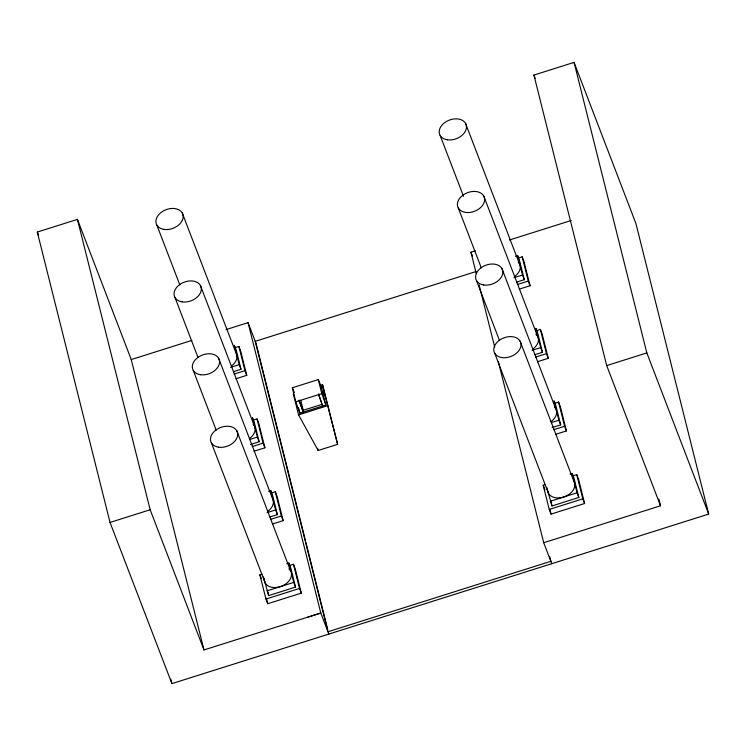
<?xml version="1.0" encoding="UTF-8"?>
<svg xmlns="http://www.w3.org/2000/svg" width="746" height="746" viewBox="0 0 746 746"><rect width="100%" height="100%" fill="white"/><g stroke="black" fill="none" stroke-linecap="round" stroke-linejoin="round"><path stroke-width="1.12" d="M551.76 563.696L543.713 542.715L660.518 505.788L606.703 365.596L533.922 75.076L574.056 62.384L635.928 223.558L708.7 514.078L551.76 563.696L171.906 683.616L110.035 522.442L37.3 232.071L77.435 219.38L131.249 359.572L203.984 649.943L320.789 613.025L328.837 633.997M131.249 359.572L191.853 340.418M226.01 329.62L248.054 322.654L256.102 343.626L305.347 540.225M476.312 273.661L470.931 252.195L475.342 250.796M509.499 239.998L571.212 220.49M515.505 256.344L517.659 255.664L519.449 260.335L524.298 279.694L516.782 282.072M234.57 347.841L238.906 346.47L240.697 351.142L246.758 375.341L235.932 378.763M475.892 271.581L255.225 341.342L327.979 631.759L550.865 561.3M517.864 258.228L522.2 256.857L523.99 261.529L530.052 285.727L519.225 289.15M230.617 367.349L239.205 364.635L234.356 345.277L236.156 349.949L241.005 369.307L233.479 371.685M513.91 277.745L522.508 275.022L517.659 255.664M517.435 284.478L528.261 281.055L522.2 256.857M234.132 374.091L244.968 370.669L238.906 346.47M321.162 386.279L325.853 404.994L299.892 413.2L295.836 401.824L292.32 387.789L318.281 379.583L321.964 388.358M320.332 385.281L322.496 384.6L337.63 444.336L318.16 450.491L298.559 414.879L293.29 393.832L294.325 395.912M295.836 401.824L321.796 393.618L318.281 379.583M252.726 420.296L257.053 418.926L258.843 423.607L264.905 447.796L254.078 451.227M536.057 330.823L540.384 329.452L542.174 334.124L548.235 358.322L537.409 361.745M299.081 400.798L303.137 412.174L302.773 410.449L322.244 404.295L322.608 406.02L318.551 394.643M298.559 414.879L327.764 405.647L322.496 384.6M249.835 439.469L257.361 437.1L252.512 417.741L254.302 422.413L259.151 441.772L250.563 444.485M532.094 350.331L540.691 347.617L535.842 328.259L537.633 332.93L542.482 352.289L534.966 354.667M252.288 446.546L263.114 443.124L257.053 418.926M535.619 357.073L546.445 353.651L540.384 329.452M110.035 522.442L150.17 509.751L77.435 219.38M606.703 365.596L646.829 352.914L574.056 62.384M268.607 491.25L270.751 490.57L272.551 495.251L277.4 514.609L269.875 516.978M554.241 403.409L558.567 402.047L560.358 406.719L566.428 430.918L555.593 434.34M270.966 493.134L275.302 491.763L277.092 496.435L283.154 520.633L272.327 524.056M551.35 422.59L558.875 420.212L554.026 400.854L555.817 405.526L560.666 424.884L552.077 427.598M267.012 512.651L275.6 509.928L270.751 490.57M553.802 429.668L564.629 426.246L558.567 402.047M270.528 519.384L281.363 515.962L275.302 491.763M286.762 563.734L288.907 563.053L290.707 567.725L295.556 587.083L268.7 595.578L263.403 576.919M570.056 474.12L572.21 473.449L574 478.121L578.849 497.479L551.993 505.965L546.697 487.315M289.122 565.617L293.458 564.246L295.248 568.918L301.309 593.117L267.739 603.728L265.949 599.057L259.888 574.858L262.051 574.178M572.424 476.004L576.751 474.633L578.551 479.305L584.612 503.503L551.042 514.115L549.242 509.443L543.181 485.245L545.354 484.564M266.909 590.907L293.756 582.412L288.907 563.053M550.203 501.293L577.059 492.798L572.21 473.449M265.949 599.057L299.519 588.445L293.458 564.246M549.242 509.443L582.812 498.832L576.751 474.633M307.371 617.315L320.799 613.072L248.054 322.654M292.32 387.789L294.381 392.573M646.829 352.914L708.7 514.078M533.922 75.076L535.171 78.339M528.261 281.055L530.052 285.727M465.532 123.342L519.347 263.534M522.508 275.022L524.298 279.694M546.445 353.651L548.235 358.322M483.716 195.937L537.53 336.129M540.691 347.617L542.482 352.289M564.629 426.246L566.428 430.918M501.899 268.523L555.714 408.715A14.109 9.94 -21 0 0 554.651 407.307M558.875 420.212L560.666 424.884M582.812 498.832L584.612 503.503M520.083 341.118L573.898 481.31A14.109 9.94 -21 0 1 564.508 496.743A14.109 9.94 -21 0 1 547.648 490.98M440.14 135.455L463.508 196.31M577.059 492.798L578.849 497.479M458.333 208.05L481.273 267.823M470.931 252.195L472.526 256.344M476.517 280.645L499.456 340.409M494.701 353.231L548.515 493.423M543.181 485.245L544.981 489.917M244.968 370.669L246.758 375.341M182.238 212.955L236.053 353.147A14.109 9.94 -21 0 1 231.474 365.997M239.205 364.635L241.005 369.307M263.114 443.124L264.905 447.796M200.385 285.41L254.2 425.602A14.109 9.94 -21 0 0 253.136 424.194M257.361 437.1L259.151 441.772M281.363 515.962L283.154 520.633M218.634 358.248L272.449 498.44A14.109 9.94 -21 0 1 267.87 511.299M275.6 509.928L277.4 514.609M299.519 588.445L301.309 593.117M236.79 430.731L290.604 570.923A14.109 9.94 -21 0 0 288.87 568.89M156.846 225.068L179.795 284.841M293.756 582.412L295.556 587.083M175.002 297.523L197.942 357.297M193.242 370.361L216.191 430.134M211.398 442.844L265.212 583.036M259.888 574.858L261.324 578.598M150.17 509.751L203.984 649.943M37.3 232.071L38.55 235.316M321.796 393.618L325.853 404.994M318.561 393.953L321.88 403.26M299.09 400.108L302.773 410.449M327.764 405.647L337.63 444.336M658.811 499.009L660.518 505.788M550.651 500.585L551.993 505.965M549.933 509.723L551.042 514.115M549.727 556.786L550.884 561.402M479.146 284.963L494.71 347.114M498.393 361.801L543.713 542.715M322.915 391.603L324.016 396.005M317.619 448.327L318.16 450.491M300.759 400.276L303.491 411.186M298.512 407.698L299.892 413.2M305.916 542.482L327.708 629.484M267.889 592.352L268.7 595.578M266.369 598.227L267.739 603.728M170.769 679.093L171.906 683.616M254.591 426.376A14.109 9.94 -21 0 1 249.63 438.462M291.462 573.366A14.109 9.94 -21 0 1 278.267 587.186A14.109 9.94 -21 0 1 264.289 578.803M556.106 409.498A14.109 9.94 -21 0 1 551.145 421.574M535.805 334.087A14.109 9.94 -21 0 1 532.961 348.979M518.284 262.116A14.109 9.94 -21 0 1 514.777 276.384M164.101 229.414A14.109 9.94 -21 0 0 183.096 215.398A14.109 9.94 -21 0 0 161.416 212.209A14.109 9.94 -21 0 0 164.101 229.414M182.257 301.878A14.109 9.94 -21 0 0 201.252 287.863A14.109 9.94 -21 0 0 179.572 284.674A14.109 9.94 -21 0 0 182.257 301.878M200.506 374.716A14.109 9.94 -21 0 0 219.492 360.7A14.109 9.94 -21 0 0 197.821 357.511A14.109 9.94 -21 0 0 200.506 374.716M218.662 447.199A14.109 9.94 -21 0 0 237.648 433.174A14.109 9.94 -21 0 0 215.976 429.994A14.109 9.94 -21 0 0 218.662 447.199M483.772 284.991A14.109 9.94 -21 0 0 502.767 270.975A14.109 9.94 -21 0 0 481.086 267.786A14.109 9.94 -21 0 0 483.772 284.991M465.588 212.396A14.109 9.94 -21 0 0 484.583 198.38A14.109 9.94 -21 0 0 462.902 195.191A14.109 9.94 -21 0 0 465.588 212.396M501.955 357.586A14.109 9.94 -21 0 0 520.95 343.57A14.109 9.94 -21 0 0 499.27 340.381A14.109 9.94 -21 0 0 501.955 357.586M447.404 139.81A14.109 9.94 -21 0 0 466.39 125.785A14.109 9.94 -21 0 0 444.719 122.605A14.109 9.94 -21 0 0 447.404 139.81"/></g></svg>
